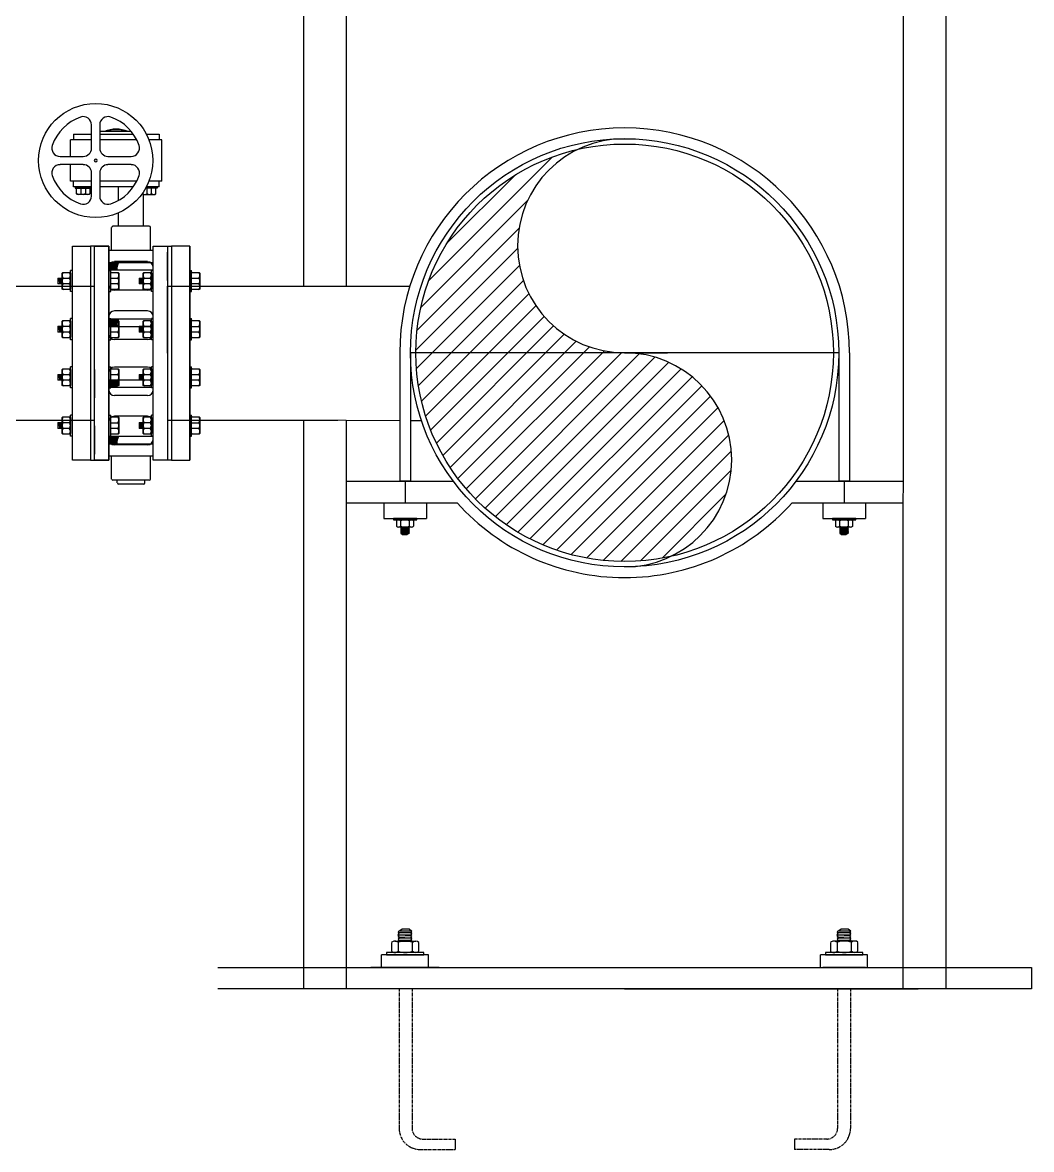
# Model space of a CAD drawing. Header units: inches. Extents: x 51172 to 63334, y -27893 to -10796.
# Drawn here: x 53220 to 54162, y -27828 to -26776 of the extents above; entities that cross this region are included whole.
import ezdxf

# ---------------------------------------------------------------- set-up
doc = ezdxf.new("R2010")
doc.units = ezdxf.units.IN
doc.header["$MEASUREMENT"] = 0
doc.linetypes.add('CENTERX2', pattern=[4, 2.5, -0.5, 0.5, -0.5])

msp = doc.modelspace()

# ---------------------------------------------------------------- hatches: boundary and pattern name
h = msp.add_hatch()
h.set_pattern_fill('ANSI31', color=256, scale=100)
h.set_pattern_definition([(45, (-45938.068, -32243.117), (-8.8388348, 8.8388348), [])])
h.paths.add_polyline_path([(53781.9, -27084, -0.797806), (53738.6, -26893.9, 0.350006), (53586.9, -27084, 0.481449), (53825.2, -27274.1, 0.797671)])
h.paths.add_polyline_path([(53781.9, -26456.1, -1.000026), (53781.9, -26331.1, 0.414214), (53656.9, -26456.1, 0.414229), (53781.9, -26581.1, 0.999922)])
h.paths.add_polyline_path([(53782, -25828.2, -1), (53782, -25703.2, 0.414214), (53657, -25828.2, 0.414238), (53782, -25953.2, 0.999917)])

# ---------------------------------------------------------------- linework, layer by layer
for p, q in [((53482, -25953.2), (53481.9, -27021.9)), ((54082, -25953.2), (54081.9, -27678.1)), ((53522, -25983.2), (53521.9, -27021.9)), ((54042, -25983.2), (54041.9, -27678.1)), ((53267.1, -26879.8), (53267.1, -26885.2)), ((53267.1, -26879.8), (53284, -26879.8)), ((53321.1, -26877.2), (53291.7, -26877.2)), ((53291.7, -26879.8), (53323.1, -26879.8)), ((53335.2, -26879.8), (53347.1, -26879.8)), ((53347.1, -26879.8), (53347.1, -26885.2)), ((53264.4, -26900.7), (53264.4, -26885.2)), ((53284, -26885.2), (53264.4, -26885.2)), ((53326.3, -26885.2), (53291.7, -26885.2)), ((53349.7, -26885.2), (53337.6, -26885.2)), ((53349.7, -26923.6), (53349.7, -26885.2)), ((53264.4, -26923.6), (53264.4, -26908)), ((53284, -26923.6), (53264.4, -26923.6)), ((53267.1, -26928.9), (53267.1, -26923.6)), ((53326.3, -26923.6), (53291.7, -26923.6)), ((53349.7, -26923.6), (53337.6, -26923.6)), ((53347.1, -26928.9), (53347.1, -26923.6)), ((53284, -26928.9), (53267.1, -26928.9)), ((53323.1, -26928.9), (53291.7, -26928.9)), ((53309.2, -26941.6), (53309.2, -26928.9)), ((53332.7, -26965.7), (53332.7, -26936.1)), ((53347.1, -26928.9), (53335.2, -26928.9)), ((53309.2, -26965.7), (53309.2, -26953.3)), ((53302.8, -26988.4), (53302.8, -26966.8)), ((53338, -26965.7), (53303.9, -26965.7)), ((53339.1, -26988.4), (53339.1, -26966.8)), ((53300.1, -26984.4), (53300.1, -27024.4)), ((53300.1, -26984.4), (53300.1, -26994.4)), ((53341.7, -26988.4), (53300.1, -26988.4)), ((53341.7, -27180.4), (53341.7, -26988.4)), ((53375.8, -26984.4), (53375.8, -27024.4)), ((53375.8, -26984.4), (53375.8, -26994.4)), ((53300.1, -26994.4), (53300.1, -27039.4)), ((53336.4, -26998.8), (53305.5, -26998.8)), ((53375.8, -26994.4), (53375.8, -27039.4)), ((53252.7, -27014.2), (53252.7, -27019.6)), ((53328.4, -27014.2), (53328.4, -27019.6)), ((53148.7, -27021.9), (53286.8, -27021.9)), ((53300.1, -27024.4), (53300.1, -27064.4)), ((53336.4, -27025.5), (53305.5, -27025.5)), ((53355.1, -27084.4), (53355.1, -27021.9)), ((53355.1, -27021.9), (53514, -27021.9)), ((53375.8, -27024.4), (53375.8, -27064.4)), ((53385.3, -27021.9), (53521.9, -27021.9)), ((53521.9, -27021.9), (53581.3, -27021.9)), ((53300.1, -27039.4), (53300.1, -27084.4)), ((53375.8, -27039.4), (53375.8, -27084.4)), ((53336.4, -27044.9), (53305.5, -27044.9)), ((53252.7, -27059.2), (53252.7, -27064.6)), ((53328.4, -27059.2), (53328.4, -27064.6)), ((53300.1, -27064.4), (53300.1, -27104.4)), ((53336.4, -27071.5), (53305.5, -27071.5)), ((53375.8, -27064.4), (53375.8, -27104.4)), ((53300.1, -27084.4), (53300.1, -27129.4)), ((53375.8, -27084.4), (53375.8, -27129.4)), ((53571.9, -27084), (53571.9, -27204)), ((53981.9, -27084), (53581.9, -27084)), ((53581.9, -27084), (53581.9, -27204)), ((53781.9, -27084), (53822.1, -27084)), ((53981.9, -27084), (53981.9, -27204)), ((53991.9, -27084), (53991.9, -27204)), ((53252.7, -27104.2), (53252.7, -27109.6)), ((53300.1, -27104.4), (53300.1, -27144.4)), ((53336.4, -27097.3), (53305.5, -27097.3)), ((53328.4, -27104.2), (53328.4, -27109.6)), ((53375.8, -27104.4), (53375.8, -27144.4)), ((53336.4, -27124), (53305.5, -27124)), ((53300.1, -27129.4), (53300.1, -27174.4)), ((53375.8, -27129.4), (53375.8, -27174.4)), ((53148.7, -27146.9), (53286.8, -27146.9)), ((53300.1, -27144.4), (53300.1, -27184.4)), ((53336.4, -27143.3), (53305.5, -27143.3)), ((53355.1, -27146.9), (53514.2, -27146.9)), ((53375.8, -27144.4), (53375.8, -27184.4)), ((53385.2, -27146.5), (53521.9, -27146.9)), ((53481.9, -27146.8), (53481.9, -27678.1)), ((53521.9, -27146.9), (53571.9, -27147.1)), ((53521.9, -27146.9), (53521.9, -27678.1)), ((53252.7, -27149.2), (53252.7, -27154.6)), ((53328.4, -27149.2), (53328.4, -27154.6)), ((53581.9, -27147.1), (53592.1, -27147.1)), ((53300.1, -27174.4), (53300.1, -27184.4)), ((53336.4, -27170), (53305.5, -27170)), ((53375.8, -27174.4), (53375.8, -27184.4)), ((53341.7, -27180.4), (53300.1, -27180.4)), ((53302.8, -27202), (53302.8, -27180.4)), ((53339.1, -27202), (53339.1, -27180.4)), ((53338, -27203.1), (53303.9, -27203.1)), ((53308.1, -27205.5), (53308.1, -27203.1)), ((53332.7, -27206.6), (53309.2, -27206.6)), ((53333.7, -27205.5), (53333.7, -27203.1)), ((53521.9, -27204), (53621.9, -27204)), ((53581.9, -27204), (53571.9, -27204)), ((53576.9, -27204), (53576.9, -27224)), ((53601.9, -27204), (53601.9, -27204)), ((53941.9, -27204), (54041.9, -27204)), ((53991.9, -27204), (53981.9, -27204)), ((53991.9, -27204), (53981.9, -27204)), ((53986.9, -27204), (53986.9, -27224)), ((53521.9, -27224), (53625.4, -27224)), ((53556.9, -27224), (53556.9, -27238.8)), ((53596.9, -27224), (53596.9, -27238.8)), ((53938.4, -27224), (54041.9, -27224)), ((53966.9, -27224), (53966.9, -27238.9)), ((54006.9, -27224), (54006.9, -27238.8)), ((53556.9, -27238.8), (53596.9, -27238.8)), ((53568.8, -27240.9), (53568.8, -27246)), ((53572.5, -27240.9), (53572.5, -27246)), ((53581, -27246), (53581, -27240.9)), ((53584.7, -27240.9), (53584.7, -27246)), ((53966.9, -27238.9), (54006.9, -27238.8)), ((53978.8, -27240.9), (53978.8, -27246.1)), ((53982.5, -27240.9), (53982.5, -27246.1)), ((53991, -27246.1), (53991, -27240.9)), ((53994.7, -27240.9), (53994.7, -27246.1)), ((53583, -27246.8), (53570.7, -27246.8)), ((53572.9, -27246.9), (53573.1, -27246.8)), ((53572.9, -27246.9), (53573.5, -27247.4)), ((53572.9, -27247.9), (53573.5, -27247.4)), ((53572.9, -27247.9), (53573.5, -27248.3)), ((53572.9, -27248.8), (53573.5, -27248.3)), ((53572.9, -27248.8), (53573.5, -27249.3)), ((53572.9, -27249.7), (53573.5, -27249.3)), ((53572.9, -27249.7), (53573.5, -27250.2)), ((53572.9, -27250.6), (53573.5, -27250.2)), ((53572.9, -27250.6), (53573.5, -27251.1)), ((53572.9, -27251.6), (53573.5, -27251.1)), ((53572.9, -27251.6), (53573.5, -27252)), ((53572.9, -27252.5), (53573.5, -27252)), ((53580.4, -27247.1), (53573.5, -27247.4)), ((53580.4, -27248.1), (53573.5, -27248.3)), ((53580.4, -27249), (53573.5, -27249.3)), ((53580.4, -27249.9), (53573.5, -27250.2)), ((53580.4, -27250.9), (53573.5, -27251.1)), ((53580.4, -27251.8), (53573.5, -27252)), ((53580.8, -27246.8), (53580.4, -27247.1)), ((53581, -27247.6), (53580.4, -27247.1)), ((53581, -27247.6), (53580.4, -27248.1)), ((53581, -27248.5), (53580.4, -27248.1)), ((53581, -27248.5), (53580.4, -27249)), ((53581, -27249.4), (53580.4, -27249)), ((53581, -27249.4), (53580.4, -27249.9)), ((53581, -27250.4), (53580.4, -27249.9)), ((53581, -27250.4), (53580.4, -27250.9)), ((53581, -27251.3), (53580.4, -27250.9)), ((53581, -27251.3), (53580.4, -27251.8)), ((53581, -27252.3), (53580.4, -27251.8)), ((53581, -27252.3), (53580.4, -27252.7)), ((53993, -27246.8), (53980.7, -27246.8)), ((53982.9, -27247), (53983.1, -27246.8)), ((53982.9, -27247), (53983.5, -27247.4)), ((53982.9, -27247.9), (53983.5, -27247.4)), ((53982.9, -27247.9), (53983.5, -27248.3)), ((53982.9, -27248.8), (53983.5, -27248.3)), ((53982.9, -27248.8), (53983.5, -27249.3)), ((53982.9, -27249.7), (53983.5, -27249.3)), ((53982.9, -27249.7), (53983.5, -27250.2)), ((53982.9, -27250.7), (53983.5, -27250.2)), ((53982.9, -27250.7), (53983.5, -27251.1)), ((53982.9, -27251.6), (53983.5, -27251.1)), ((53982.9, -27251.6), (53983.5, -27252)), ((53982.9, -27252.5), (53983.5, -27252)), ((53990.4, -27247.1), (53983.5, -27247.4)), ((53990.4, -27248.1), (53983.5, -27248.3)), ((53990.4, -27249), (53983.5, -27249.3)), ((53990.4, -27249.9), (53983.5, -27250.2)), ((53990.4, -27250.9), (53983.5, -27251.1)), ((53990.4, -27251.8), (53983.5, -27252)), ((53990.8, -27246.8), (53990.4, -27247.1)), ((53991, -27247.6), (53990.4, -27247.1)), ((53991, -27247.6), (53990.4, -27248.1)), ((53991, -27248.5), (53990.4, -27248.1)), ((53991, -27248.5), (53990.4, -27249)), ((53991, -27249.5), (53990.4, -27249)), ((53991, -27249.5), (53990.4, -27249.9)), ((53991, -27250.4), (53990.4, -27249.9)), ((53991, -27250.4), (53990.4, -27250.9)), ((53991, -27251.4), (53990.4, -27250.9)), ((53991, -27251.4), (53990.4, -27251.8)), ((53991, -27252.3), (53990.4, -27251.8)), ((53991, -27252.3), (53990.4, -27252.7)), ((53572.9, -27252.5), (53574.5, -27253.7)), ((53580.4, -27252.7), (53573.2, -27252.7)), ((53574.5, -27253.7), (53578.8, -27253.7)), ((53580.4, -27252.7), (53578.8, -27253.7)), ((53982.9, -27252.5), (53984.5, -27253.7)), ((53990.4, -27252.7), (53983.2, -27252.7)), ((53984.5, -27253.7), (53988.8, -27253.7)), ((53990.4, -27252.7), (53988.8, -27253.7)), ((53570.2, -27627.7), (53571.3, -27627)), ((53570.2, -27627.7), (53571.3, -27628.5)), ((53570.3, -27624.7), (53571.3, -27624)), ((53570.3, -27624.7), (53571.3, -27625.5)), ((53570.3, -27626.2), (53571.3, -27625.5)), ((53570.3, -27626.2), (53571.3, -27627)), ((53570.3, -27629.3), (53571.3, -27628.5)), ((53570.3, -27629.3), (53571.3, -27630)), ((53570.3, -27630.7), (53571.3, -27630)), ((53570.3, -27630.7), (53571.3, -27631.5)), ((53571.3, -27624), (53573.9, -27622.5)), ((53571.3, -27624), (53582.8, -27624)), ((53571.3, -27625.5), (53582.3, -27625.1)), ((53571.3, -27627), (53582.3, -27626.6)), ((53571.3, -27628.5), (53582.3, -27628.1)), ((53571.3, -27630), (53582.3, -27629.6)), ((53571.3, -27631.5), (53582.3, -27631)), ((53580.8, -27622.5), (53573.9, -27622.5)), ((53583.3, -27624.4), (53580.8, -27622.5)), ((53583.3, -27624.4), (53582.3, -27625.1)), ((53583.3, -27625.9), (53582.3, -27625.1)), ((53583.3, -27625.9), (53582.3, -27626.6)), ((53583.3, -27627.3), (53582.3, -27626.6)), ((53583.3, -27627.3), (53582.3, -27628.1)), ((53583.3, -27628.8), (53582.3, -27628.1)), ((53583.3, -27628.8), (53582.3, -27629.6)), ((53583.3, -27630.3), (53582.3, -27629.6)), ((53583.3, -27630.3), (53582.3, -27631)), ((53583.3, -27631.8), (53582.3, -27631)), ((53980.2, -27627.7), (53981.2, -27626.9)), ((53980.2, -27627.7), (53981.3, -27628.5)), ((53980.3, -27624.7), (53981.3, -27624)), ((53980.3, -27624.7), (53981.3, -27625.5)), ((53980.3, -27626.2), (53981.3, -27625.5)), ((53980.3, -27626.2), (53981.2, -27626.9)), ((53980.3, -27629.2), (53981.3, -27628.5)), ((53980.3, -27629.2), (53981.3, -27630)), ((53980.3, -27630.7), (53981.3, -27630)), ((53980.3, -27630.7), (53981.3, -27631.5)), ((53981.3, -27624), (53983.9, -27622.4)), ((53981.3, -27624), (53992.8, -27624)), ((53981.3, -27625.5), (53992.3, -27625.1)), ((53981.3, -27626.9), (53992.3, -27626.6)), ((53981.3, -27628.5), (53992.3, -27628.1)), ((53981.3, -27630), (53992.3, -27629.5)), ((53981.3, -27631.5), (53992.3, -27631)), ((53990.8, -27622.4), (53983.9, -27622.4)), ((53993.3, -27624.3), (53990.8, -27622.4)), ((53993.3, -27624.3), (53992.3, -27625.1)), ((53993.3, -27625.8), (53992.3, -27625.1)), ((53993.3, -27625.8), (53992.3, -27626.6)), ((53993.3, -27627.3), (53992.3, -27626.6)), ((53993.3, -27627.3), (53992.3, -27628.1)), ((53993.3, -27628.8), (53992.3, -27628.1)), ((53993.3, -27628.8), (53992.3, -27629.5)), ((53993.3, -27630.3), (53992.3, -27629.5)), ((53993.3, -27630.3), (53992.3, -27631)), ((53993.3, -27631.8), (53992.3, -27631)), ((53564.4, -27643), (53564.4, -27634.7)), ((53567.2, -27633.5), (53586.8, -27633.5)), ((53570.3, -27632.2), (53571.3, -27631.5)), ((53570.3, -27632.2), (53571.3, -27633)), ((53570.3, -27634.7), (53570.3, -27643)), ((53570.6, -27633.5), (53571.3, -27633)), ((53571.3, -27633), (53582.3, -27632.5)), ((53583.3, -27631.8), (53582.3, -27632.5)), ((53583.3, -27633.3), (53582.3, -27632.5)), ((53583.3, -27633.3), (53583, -27633.5)), ((53583.9, -27643), (53583.9, -27634.7)), ((53589.8, -27643), (53589.8, -27634.7)), ((53974.4, -27643), (53974.4, -27634.7)), ((53977.2, -27633.4), (53996.8, -27633.4)), ((53980.3, -27632.2), (53981.3, -27631.5)), ((53980.3, -27632.2), (53981.3, -27632.9)), ((53980.3, -27634.7), (53980.3, -27643)), ((53980.6, -27633.4), (53981.3, -27632.9)), ((53981.3, -27632.9), (53992.3, -27632.5)), ((53993.3, -27631.8), (53992.3, -27632.5)), ((53993.3, -27633.2), (53992.3, -27632.5)), ((53993.3, -27633.2), (53993, -27633.4)), ((53993.9, -27643), (53993.9, -27634.7)), ((53999.8, -27643), (53999.8, -27634.7)), ((53598.8, -27646.2), (53554.9, -27646.3)), ((53554.9, -27658.2), (53554.9, -27646.3)), ((53598.8, -27658.1), (53598.8, -27646.2)), ((54008.8, -27646.2), (53964.9, -27646.2)), ((53964.9, -27658.1), (53964.9, -27646.3)), ((54008.8, -27658.1), (54008.8, -27646.2)), ((53401.9, -27658.1), (54161.9, -27658.1)), ((53608.8, -27658.1), (53544.9, -27658.1)), ((53596.9, -27658.1), (53556.9, -27658.1)), ((54006.9, -27658.1), (53966.9, -27658.1)), ((54161.9, -27658.1), (54161.9, -27678.1)), ((54161.9, -27678.1), (53401.9, -27678.1)), ((53781.9, -27678.1), (54056, -27678.1))]:
    msp.add_line(p, q)
at = {"linetype": 'Continuous'}
for p, q in [((53284, -26892.8), (53284, -26871.1)), ((53291.7, -26871.1), (53291.7, -26892.8)), ((53254.6, -26900.5), (53276.3, -26900.5)), ((53299.4, -26900.5), (53321.1, -26900.5)), ((53276.3, -26908.2), (53254.6, -26908.2)), ((53321.1, -26908.2), (53299.4, -26908.2)), ((53284, -26937.6), (53284, -26916)), ((53291.7, -26916), (53291.7, -26937.6)), ((53268.8, -26928.9), (53268.8, -26930.3)), ((53268.8, -26928.9), (53283.7, -26928.9)), ((53268.8, -26930.3), (53283.7, -26930.3)), ((53270.1, -26930.7), (53270.6, -26930.3)), ((53270.1, -26935.6), (53270.1, -26930.7)), ((53270.6, -26936.1), (53270.1, -26935.6)), ((53281.9, -26936.1), (53270.6, -26936.1)), ((53274.2, -26935.1), (53274.2, -26930.3)), ((53278.3, -26930.3), (53278.3, -26935.1)), ((53282.3, -26930.7), (53281.9, -26930.3)), ((53282.3, -26935.6), (53281.9, -26936.1)), ((53282.3, -26930.7), (53282.3, -26935.6)), ((53283.7, -26928.9), (53283.7, -26930.3)), ((53331.8, -26934.6), (53331.8, -26935.6)), ((53331.8, -26935.6), (53332.3, -26936.1)), ((53332.3, -26936.1), (53343.5, -26936.1)), ((53345.3, -26930.3), (53334.5, -26930.3)), ((53345.3, -26928.9), (53335.2, -26928.9)), ((53335.8, -26930.3), (53335.8, -26935.1)), ((53339.9, -26935.1), (53339.9, -26930.3)), ((53344, -26930.7), (53343.5, -26930.3)), ((53343.5, -26936.1), (53344, -26935.6)), ((53344, -26935.6), (53344, -26930.7)), ((53345.3, -26928.9), (53345.3, -26930.3)), ((53286.8, -27184.4), (53286.8, -26984.4)), ((53286.8, -26984.4), (53300.1, -26984.4)), ((53300.1, -26984.4), (53300.1, -27184.4)), ((53300.1, -27180.4), (53300.1, -26988.4)), ((53341.7, -26984.4), (53355.1, -26984.4)), ((53341.7, -27184.4), (53341.7, -26984.4)), ((53355.1, -26984.4), (53355.1, -27184.4)), ((53286.8, -27016.6), (53286.8, -26990)), ((53300.1, -26999.6), (53341.7, -26999.6)), ((53355.1, -27016.6), (53355.1, -26990)), ((53257.2, -27008.9), (53256.6, -27009.5)), ((53256.6, -27024.4), (53256.6, -27009.5)), ((53257.2, -27008.9), (53263.7, -27008.9)), ((53263.7, -27008.9), (53264.3, -27009.5)), ((53264.3, -27026.8), (53264.3, -27007.1)), ((53266.1, -27007.1), (53264.3, -27007.1)), ((53264.3, -27009.5), (53264.3, -27024.4)), ((53341.7, -27006.9), (53300.1, -27006.9)), ((53300.1, -27007.1), (53301.9, -27007.1)), ((53301.9, -27026.8), (53301.9, -27007.1)), ((53302.5, -27008.9), (53301.9, -27009.5)), ((53302.5, -27008.9), (53309, -27008.9)), ((53309, -27008.9), (53309.6, -27009.5)), ((53309.6, -27009.5), (53309.6, -27024.4)), ((53332.9, -27008.9), (53332.2, -27009.5)), ((53332.2, -27024.4), (53332.2, -27009.5)), ((53332.9, -27008.9), (53339.3, -27008.9)), ((53339.3, -27008.9), (53340, -27009.5)), ((53340, -27026.8), (53340, -27007.1)), ((53341.7, -27007.1), (53340, -27007.1)), ((53340, -27009.5), (53340, -27024.4)), ((53375.8, -27007.1), (53377.5, -27007.1)), ((53377.5, -27026.8), (53377.5, -27007.1)), ((53378.2, -27008.9), (53377.5, -27009.5)), ((53378.2, -27008.9), (53384.6, -27008.9)), ((53384.6, -27008.9), (53385.3, -27009.5)), ((53385.3, -27009.5), (53385.3, -27024.4)), ((53252.7, -27014.2), (53256.6, -27014.2)), ((53256.6, -27019.6), (53252.7, -27019.6)), ((53257.9, -27014.2), (53263, -27014.2)), ((53263, -27019.6), (53257.9, -27019.6)), ((53301.9, -27014.3), (53308.3, -27014.3)), ((53308.3, -27019.6), (53301.9, -27019.6)), ((53328.4, -27014.2), (53332.2, -27014.2)), ((53332.2, -27019.6), (53328.4, -27019.6)), ((53333.5, -27014.2), (53338.6, -27014.2)), ((53338.6, -27019.6), (53333.5, -27019.6)), ((53377.5, -27014.3), (53384, -27014.3)), ((53384, -27019.6), (53377.5, -27019.6)), ((53257.2, -27025), (53256.6, -27024.4)), ((53263.7, -27025), (53257.2, -27025)), ((53264.3, -27024.4), (53263.7, -27025)), ((53266.1, -27026.8), (53264.3, -27026.8)), ((53300.1, -27026.8), (53301.9, -27026.8)), ((53302.5, -27025), (53301.9, -27024.4)), ((53309, -27025), (53302.5, -27025)), ((53309.6, -27024.4), (53309, -27025)), ((53332.9, -27025), (53332.2, -27024.4)), ((53339.3, -27025), (53332.9, -27025)), ((53340, -27024.4), (53339.3, -27025)), ((53341.7, -27026.8), (53340, -27026.8)), ((53375.8, -27026.8), (53377.5, -27026.8)), ((53378.2, -27025), (53377.5, -27024.4)), ((53384.6, -27025), (53378.2, -27025)), ((53385.3, -27024.4), (53384.6, -27025)), ((53264.3, -27071.8), (53264.3, -27052.1)), ((53266.1, -27052.1), (53264.3, -27052.1)), ((53286.8, -27069.2), (53286.8, -27042.6)), ((53300.1, -27052.1), (53301.9, -27052.1)), ((53300.1, -27052.3), (53341.7, -27052.3)), ((53301.9, -27071.8), (53301.9, -27052.1)), ((53340, -27071.8), (53340, -27052.1)), ((53341.7, -27052.1), (53340, -27052.1)), ((53355.1, -27069.2), (53355.1, -27042.6)), ((53375.8, -27052.1), (53377.5, -27052.1)), ((53377.5, -27071.8), (53377.5, -27052.1)), ((53252.7, -27059.2), (53256.6, -27059.2)), ((53257.2, -27053.9), (53256.6, -27054.5)), ((53256.6, -27069.4), (53256.6, -27054.5)), ((53257.2, -27053.9), (53263.7, -27053.9)), ((53257.9, -27059.2), (53263, -27059.2)), ((53263.7, -27053.9), (53264.3, -27054.5)), ((53264.3, -27054.5), (53264.3, -27069.4)), ((53341.7, -27059.6), (53300.1, -27059.6)), ((53302.5, -27053.9), (53301.9, -27054.5)), ((53301.9, -27059.3), (53308.3, -27059.3)), ((53302.5, -27053.9), (53309, -27053.9)), ((53309, -27053.9), (53309.6, -27054.5)), ((53309.6, -27054.5), (53309.6, -27069.4)), ((53328.4, -27059.2), (53332.2, -27059.2)), ((53332.9, -27053.9), (53332.2, -27054.5)), ((53332.2, -27069.4), (53332.2, -27054.5)), ((53332.9, -27053.9), (53339.3, -27053.9)), ((53333.5, -27059.2), (53338.6, -27059.2)), ((53339.3, -27053.9), (53340, -27054.5)), ((53340, -27054.5), (53340, -27069.4)), ((53378.2, -27053.9), (53377.5, -27054.5)), ((53377.5, -27059.3), (53384, -27059.3)), ((53378.2, -27053.9), (53384.6, -27053.9)), ((53384.6, -27053.9), (53385.3, -27054.5)), ((53385.3, -27054.5), (53385.3, -27069.4)), ((53256.6, -27064.6), (53252.7, -27064.6)), ((53257.2, -27070), (53256.6, -27069.4)), ((53263.7, -27070), (53257.2, -27070)), ((53263, -27064.6), (53257.9, -27064.6)), ((53264.3, -27069.4), (53263.7, -27070)), ((53266.1, -27071.8), (53264.3, -27071.8)), ((53300.1, -27071.8), (53301.9, -27071.8)), ((53308.3, -27064.6), (53301.9, -27064.6)), ((53302.5, -27070), (53301.9, -27069.4)), ((53309, -27070), (53302.5, -27070)), ((53309.6, -27069.4), (53309, -27070)), ((53332.2, -27064.6), (53328.4, -27064.6)), ((53332.9, -27070), (53332.2, -27069.4)), ((53339.3, -27070), (53332.9, -27070)), ((53338.6, -27064.6), (53333.5, -27064.6)), ((53340, -27069.4), (53339.3, -27070)), ((53341.7, -27071.8), (53340, -27071.8)), ((53375.8, -27071.8), (53377.5, -27071.8)), ((53384, -27064.6), (53377.5, -27064.6)), ((53378.2, -27070), (53377.5, -27069.4)), ((53384.6, -27070), (53378.2, -27070)), ((53385.3, -27069.4), (53384.6, -27070)), ((53252.7, -27104.2), (53256.6, -27104.2)), ((53257.2, -27098.9), (53256.6, -27099.5)), ((53256.6, -27114.4), (53256.6, -27099.5)), ((53257.2, -27098.9), (53263.7, -27098.9)), ((53257.9, -27104.2), (53263, -27104.2)), ((53263.7, -27098.9), (53264.3, -27099.5)), ((53264.3, -27116.8), (53264.3, -27097.1)), ((53266.1, -27097.1), (53264.3, -27097.1)), ((53264.3, -27099.5), (53264.3, -27114.4)), ((53286.8, -27099.6), (53286.8, -27126.2)), ((53300.1, -27097.1), (53301.9, -27097.1)), ((53301.9, -27116.8), (53301.9, -27097.1)), ((53302.5, -27098.9), (53301.9, -27099.5)), ((53301.9, -27104.3), (53308.3, -27104.3)), ((53302.5, -27098.9), (53309, -27098.9)), ((53309, -27098.9), (53309.6, -27099.5)), ((53309.6, -27099.5), (53309.6, -27114.4)), ((53328.4, -27104.2), (53332.2, -27104.2)), ((53332.9, -27098.9), (53332.2, -27099.5)), ((53332.2, -27114.4), (53332.2, -27099.5)), ((53332.9, -27098.9), (53339.3, -27098.9)), ((53333.5, -27104.2), (53338.6, -27104.2)), ((53339.3, -27098.9), (53340, -27099.5)), ((53340, -27116.8), (53340, -27097.1)), ((53341.7, -27097.1), (53340, -27097.1)), ((53340, -27099.5), (53340, -27114.4)), ((53355.1, -27099.6), (53355.1, -27126.2)), ((53375.8, -27097.1), (53377.5, -27097.1)), ((53377.5, -27116.8), (53377.5, -27097.1)), ((53378.2, -27098.9), (53377.5, -27099.5)), ((53377.5, -27104.3), (53384, -27104.3)), ((53378.2, -27098.9), (53384.6, -27098.9)), ((53384.6, -27098.9), (53385.3, -27099.5)), ((53385.3, -27099.5), (53385.3, -27114.4)), ((53256.6, -27109.6), (53252.7, -27109.6)), ((53257.2, -27115), (53256.6, -27114.4)), ((53263.7, -27115), (53257.2, -27115)), ((53263, -27109.6), (53257.9, -27109.6)), ((53264.3, -27114.4), (53263.7, -27115)), ((53300.1, -27109.2), (53341.7, -27109.2)), ((53308.3, -27109.6), (53301.9, -27109.6)), ((53302.5, -27115), (53301.9, -27114.4)), ((53309, -27115), (53302.5, -27115)), ((53309.6, -27114.4), (53309, -27115)), ((53332.2, -27109.6), (53328.4, -27109.6)), ((53332.9, -27115), (53332.2, -27114.4)), ((53339.3, -27115), (53332.9, -27115)), ((53338.6, -27109.6), (53333.5, -27109.6)), ((53340, -27114.4), (53339.3, -27115)), ((53384, -27109.6), (53377.5, -27109.6)), ((53378.2, -27115), (53377.5, -27114.4)), ((53384.6, -27115), (53378.2, -27115)), ((53385.3, -27114.4), (53384.6, -27115)), ((53266.1, -27116.8), (53264.3, -27116.8)), ((53341.7, -27116.5), (53300.1, -27116.5)), ((53300.1, -27116.8), (53301.9, -27116.8)), ((53341.7, -27116.8), (53340, -27116.8)), ((53375.8, -27116.8), (53377.5, -27116.8)), ((53257.2, -27143.9), (53256.6, -27144.5)), ((53256.6, -27159.4), (53256.6, -27144.5)), ((53257.2, -27143.9), (53263.7, -27143.9)), ((53263.7, -27143.9), (53264.3, -27144.5)), ((53264.3, -27161.8), (53264.3, -27142.1)), ((53266.1, -27142.1), (53264.3, -27142.1)), ((53264.3, -27144.5), (53264.3, -27159.4)), ((53300.1, -27142.1), (53301.9, -27142.1)), ((53301.9, -27161.8), (53301.9, -27142.1)), ((53302.5, -27143.9), (53301.9, -27144.5)), ((53302.5, -27143.9), (53309, -27143.9)), ((53309, -27143.9), (53309.6, -27144.5)), ((53309.6, -27144.5), (53309.6, -27159.4)), ((53332.9, -27143.9), (53332.2, -27144.5)), ((53332.2, -27159.4), (53332.2, -27144.5)), ((53332.9, -27143.9), (53339.3, -27143.9)), ((53339.3, -27143.9), (53340, -27144.5)), ((53340, -27161.8), (53340, -27142.1)), ((53341.7, -27142.1), (53340, -27142.1)), ((53340, -27144.5), (53340, -27159.4)), ((53375.8, -27142.1), (53377.5, -27142.1)), ((53377.5, -27161.8), (53377.5, -27142.1)), ((53378.2, -27143.9), (53377.5, -27144.5)), ((53378.2, -27143.9), (53384.6, -27143.9)), ((53384.6, -27143.9), (53385.3, -27144.5)), ((53385.3, -27144.5), (53385.3, -27159.4)), ((53252.7, -27149.2), (53256.6, -27149.2)), ((53256.6, -27154.6), (53252.7, -27154.6)), ((53257.9, -27149.2), (53263, -27149.2)), ((53263, -27154.6), (53257.9, -27154.6)), ((53286.8, -27152.2), (53286.8, -27178.8)), ((53301.9, -27149.3), (53308.3, -27149.3)), ((53308.3, -27154.6), (53301.9, -27154.6)), ((53328.4, -27149.2), (53332.2, -27149.2)), ((53332.2, -27154.6), (53328.4, -27154.6)), ((53333.5, -27149.2), (53338.6, -27149.2)), ((53338.6, -27154.6), (53333.5, -27154.6)), ((53355.1, -27152.2), (53355.1, -27178.8)), ((53377.5, -27149.3), (53384, -27149.3)), ((53384, -27154.6), (53377.5, -27154.6)), ((53257.2, -27160), (53256.6, -27159.4)), ((53263.7, -27160), (53257.2, -27160)), ((53264.3, -27159.4), (53263.7, -27160)), ((53266.1, -27161.8), (53264.3, -27161.8)), ((53300.1, -27161.8), (53301.9, -27161.8)), ((53300.1, -27161.9), (53341.7, -27161.9)), ((53302.5, -27160), (53301.9, -27159.4)), ((53309, -27160), (53302.5, -27160)), ((53309.6, -27159.4), (53309, -27160)), ((53332.9, -27160), (53332.2, -27159.4)), ((53339.3, -27160), (53332.9, -27160)), ((53340, -27159.4), (53339.3, -27160)), ((53341.7, -27161.8), (53340, -27161.8)), ((53375.8, -27161.8), (53377.5, -27161.8)), ((53378.2, -27160), (53377.5, -27159.4)), ((53384.6, -27160), (53378.2, -27160)), ((53385.3, -27159.4), (53384.6, -27160)), ((53341.7, -27169.2), (53300.1, -27169.2)), ((53300.1, -27184.4), (53286.8, -27184.4)), ((53355.1, -27184.4), (53341.7, -27184.4))]:
    msp.add_line(p, q, dxfattribs=at)
at = {"linetype": 'CENTERX2'}
for p, q in [((53571.4, -27678.1), (53571.4, -27808.4)), ((53583.4, -27678.1), (53583.4, -27808.4)), ((53980.8, -27678.1), (53980.8, -27808.4)), ((53992.8, -27678.1), (53992.8, -27808.4)), ((53593.4, -27818.4), (53623.6, -27818.4)), ((53623.6, -27818.4), (53623.6, -27828.1)), ((53970.8, -27818.4), (53940.6, -27818.4)), ((53940.6, -27818.4), (53940.6, -27828.1)), ((53591.1, -27828.1), (53623.6, -27828.1)), ((53973.1, -27828.1), (53940.6, -27828.1))]:
    msp.add_line(p, q, dxfattribs=at)
for points in [[(53266.1, -26984.4), (53283.1, -26984.4), (53283.1, -27184.4), (53266.1, -27184.4)], [(53300.1, -26984.4), (53283.1, -26984.4), (53283.1, -27184.4), (53300.1, -27184.4)], [(53341.7, -26984.4), (53358.7, -26984.4), (53358.7, -27184.4), (53341.7, -27184.4)], [(53375.8, -26984.4), (53358.7, -26984.4), (53358.7, -27184.4), (53375.8, -27184.4)], [(53587.8, -27240.1), (53587.8, -27238.8), (53566, -27238.8), (53566, -27240.1)], [(53997.8, -27240.1), (53997.8, -27238.8), (53976, -27238.8), (53976, -27240.1)], [(53559.4, -27644.2), (53559.4, -27646.3), (53594.3, -27646.3), (53594.3, -27644.2)], [(53969.4, -27644.2), (53969.4, -27646.2), (54004.3, -27646.2), (54004.3, -27644.2)]]:
    msp.add_lwpolyline(points, close=True)
at = {"linetype": 'Continuous'}
msp.add_circle((53287.9, -26904.4), 53.3, dxfattribs=at)
for radius in [200, 195]:
    msp.add_circle((53781.9, -27084), radius)
for centre, radius, start, end in [((53287.9, -26904.4), 42.9, 109.2185, 160.7815), ((53276.3, -26871.1), 7.73, 0, 109.2185), ((53299.4, -26871.1), 7.73, 70.7815, 180), ((53287.9, -26904.4), 42.9, 19.2185, 70.7815), ((53254.6, -26892.8), 7.73, 160.7815, 270), ((53276.3, -26892.8), 7.73, 270, 360), ((53299.4, -26892.8), 7.73, 180, 270), ((53321.1, -26892.8), 7.73, 270, 19.2185), ((53254.6, -26916), 7.73, 90, 199.2185), ((53276.3, -26916), 7.73, 0, 90), ((53299.4, -26916), 7.73, 90, 180), ((53321.1, -26916), 7.73, 340.7815, 90), ((53287.9, -26904.4), 42.9, 199.2185, 250.7815), ((53287.9, -26904.4), 42.9, 289.2185, 340.7815), ((53272.2, -26933.5), 2.63, 219.3849, 320.6151), ((53276.2, -26933.5), 2.63, 219.3849, 320.6151), ((53280.3, -26933.5), 2.63, 219.3849, 320.6151), ((53333.8, -26933.5), 2.63, 219.3849, 320.6151), ((53337.9, -26933.5), 2.63, 219.3849, 320.6151), ((53342, -26933.5), 2.63, 219.3849, 320.6151), ((53276.3, -26937.6), 7.73, 250.7815, 0), ((53299.4, -26937.6), 7.73, 180, 289.2185), ((53317.7, -27006.3), 18.2, 158.4824, 164.3117), ((53318.6, -27006.3), 18.2, 158.4824, 181.8593), ((53318.6, -27006.3), 17.3, 157.3413, 181.9529), ((53318.6, -27006.3), 16.5, 156.0681, 182.0564), ((53318.6, -27006.3), 15.6, 154.6374, 182.1715), ((53318.6, -27006.3), 14.7, 153.0169, 182.3003), ((53318.6, -27006.3), 13.9, 151.1637, 182.4453), ((53321.5, -27006.3), 15.6, 154.6374, 182.1715), ((53321.5, -27006.3), 14.7, 153.0169, 182.3003), ((53321.5, -27006.3), 13.9, 151.1637, 182.4453), ((53260.1, -27011.6), 3.48, 129.3849, 230.6151), ((53260.8, -27011.6), 3.48, 309.3849, 50.6151), ((53306.1, -27011.6), 3.48, 309.3849, 50.6151), ((53335.7, -27011.6), 3.48, 129.3849, 230.6151), ((53336.4, -27011.6), 3.48, 309.3849, 50.6151), ((53381.8, -27011.6), 3.48, 309.3849, 50.6151), ((53266.4, -27014.7), 12.8, 178.1407, 202.6587), ((53266.4, -27014.7), 12.2, 178.1407, 203.9319), ((53266.4, -27014.7), 11.5, 178.1407, 205.3626), ((53266.4, -27014.7), 10.9, 178.1407, 205.6381), ((53266.4, -27014.7), 10.2, 178.1407, 196.5975), ((53260.1, -27016.9), 3.48, 129.3849, 230.6151), ((53260.1, -27022.3), 3.48, 129.3849, 230.6151), ((53260.8, -27016.9), 3.48, 309.3849, 50.6151), ((53260.8, -27022.3), 3.48, 309.3849, 50.6151), ((53306.1, -27016.9), 3.48, 309.3849, 50.6151), ((53306.1, -27022.3), 3.48, 309.3849, 50.6151), ((53342, -27014.7), 12.8, 178.1407, 202.6587), ((53342, -27014.7), 12.2, 178.1407, 203.9319), ((53342, -27014.7), 11.5, 178.1407, 205.3626), ((53342, -27014.7), 10.9, 178.1407, 205.6381), ((53342, -27014.7), 10.2, 178.1407, 196.5975), ((53335.7, -27016.9), 3.48, 129.3849, 230.6151), ((53335.7, -27022.3), 3.48, 129.3849, 230.6151), ((53336.4, -27016.9), 3.48, 309.3849, 50.6151), ((53336.4, -27022.3), 3.48, 309.3849, 50.6151), ((53381.8, -27016.9), 3.48, 309.3849, 50.6151), ((53381.8, -27022.3), 3.48, 309.3849, 50.6151), ((53317.7, -27059), 18.2, 158.4824, 164.3117), ((53318.6, -27059), 18.2, 158.4824, 181.8593), ((53318.6, -27059), 17.3, 157.3413, 181.9529), ((53318.6, -27059), 16.5, 156.0681, 182.0564), ((53318.6, -27059), 15.6, 154.6374, 182.1715), ((53318.6, -27059), 14.7, 153.0169, 182.3003), ((53318.6, -27059), 13.9, 151.1637, 182.4453), ((53321.5, -27059), 15.6, 154.6374, 182.1715), ((53321.5, -27059), 14.7, 153.0169, 182.3003), ((53321.5, -27059), 13.9, 151.1637, 182.4453), ((53266.4, -27059.7), 12.8, 178.1407, 202.6587), ((53266.4, -27059.7), 12.2, 178.1407, 203.9319), ((53266.4, -27059.7), 11.5, 178.1407, 205.3626), ((53266.4, -27059.7), 10.9, 178.1407, 205.6381), ((53266.4, -27059.7), 10.2, 178.1407, 196.5975), ((53260.1, -27056.6), 3.48, 129.3849, 230.6151), ((53260.1, -27061.9), 3.48, 129.3849, 230.6151), ((53260.8, -27056.6), 3.48, 309.3849, 50.6151), ((53260.8, -27061.9), 3.48, 309.3849, 50.6151), ((53306.1, -27056.6), 3.48, 309.3849, 50.6151), ((53306.1, -27061.9), 3.48, 309.3849, 50.6151), ((53342, -27059.7), 12.8, 178.1407, 202.6587), ((53342, -27059.7), 12.2, 178.1407, 203.9319), ((53342, -27059.7), 11.5, 178.1407, 205.3626), ((53342, -27059.7), 10.9, 178.1407, 205.6381), ((53342, -27059.7), 10.2, 178.1407, 196.5975), ((53335.7, -27056.6), 3.48, 129.3849, 230.6151), ((53335.7, -27061.9), 3.48, 129.3849, 230.6151), ((53336.4, -27056.6), 3.48, 309.3849, 50.6151), ((53336.4, -27061.9), 3.48, 309.3849, 50.6151), ((53381.8, -27056.6), 3.48, 309.3849, 50.6151), ((53381.8, -27061.9), 3.48, 309.3849, 50.6151), ((53260.1, -27067.3), 3.48, 129.3849, 230.6151), ((53260.8, -27067.3), 3.48, 309.3849, 50.6151), ((53306.1, -27067.3), 3.48, 309.3849, 50.6151), ((53335.7, -27067.3), 3.48, 129.3849, 230.6151), ((53336.4, -27067.3), 3.48, 309.3849, 50.6151), ((53381.8, -27067.3), 3.48, 309.3849, 50.6151), ((53266.4, -27104.7), 12.8, 178.1407, 202.6587), ((53266.4, -27104.7), 12.2, 178.1407, 203.9319), ((53266.4, -27104.7), 11.5, 178.1407, 205.3626), ((53266.4, -27104.7), 10.9, 178.1407, 205.6381), ((53266.4, -27104.7), 10.2, 178.1407, 196.5975), ((53260.1, -27101.6), 3.48, 129.3849, 230.6151), ((53260.1, -27106.9), 3.48, 129.3849, 230.6151), ((53260.8, -27101.6), 3.48, 309.3849, 50.6151), ((53260.8, -27106.9), 3.48, 309.3849, 50.6151), ((53306.1, -27101.6), 3.48, 309.3849, 50.6151), ((53306.1, -27106.9), 3.48, 309.3849, 50.6151), ((53342, -27104.7), 12.8, 178.1407, 202.6587), ((53342, -27104.7), 12.2, 178.1407, 203.9319), ((53342, -27104.7), 11.5, 178.1407, 205.3626), ((53342, -27104.7), 10.9, 178.1407, 205.6381), ((53342, -27104.7), 10.2, 178.1407, 196.5975), ((53335.7, -27101.6), 3.48, 129.3849, 230.6151), ((53335.7, -27106.9), 3.48, 129.3849, 230.6151), ((53336.4, -27101.6), 3.48, 309.3849, 50.6151), ((53336.4, -27106.9), 3.48, 309.3849, 50.6151), ((53381.8, -27101.6), 3.48, 309.3849, 50.6151), ((53381.8, -27106.9), 3.48, 309.3849, 50.6151), ((53260.1, -27112.3), 3.48, 129.3849, 230.6151), ((53260.8, -27112.3), 3.48, 309.3849, 50.6151), ((53317.7, -27115.9), 18.2, 158.4824, 164.3117), ((53318.6, -27115.9), 18.2, 158.4824, 181.8593), ((53318.6, -27115.9), 17.3, 157.3413, 181.9529), ((53318.6, -27115.9), 16.5, 156.0681, 182.0564), ((53318.6, -27115.9), 15.6, 154.6374, 182.1715), ((53318.6, -27115.9), 14.7, 153.0169, 182.3003), ((53318.6, -27115.9), 13.9, 151.1637, 182.4453), ((53321.5, -27115.9), 15.6, 154.6374, 182.1715), ((53321.5, -27115.9), 14.7, 153.0169, 182.3003), ((53321.5, -27115.9), 13.9, 151.1637, 182.4453), ((53306.1, -27112.3), 3.48, 309.3849, 50.6151), ((53335.7, -27112.3), 3.48, 129.3849, 230.6151), ((53336.4, -27112.3), 3.48, 309.3849, 50.6151), ((53381.8, -27112.3), 3.48, 309.3849, 50.6151), ((53260.1, -27146.6), 3.48, 129.3849, 230.6151), ((53260.8, -27146.6), 3.48, 309.3849, 50.6151), ((53306.1, -27146.6), 3.48, 309.3849, 50.6151), ((53335.7, -27146.6), 3.48, 129.3849, 230.6151), ((53336.4, -27146.6), 3.48, 309.3849, 50.6151), ((53381.8, -27146.6), 3.48, 309.3849, 50.6151), ((53266.4, -27149.7), 12.8, 178.1407, 202.6587), ((53266.4, -27149.7), 12.2, 178.1407, 203.9319), ((53266.4, -27149.7), 11.5, 178.1407, 205.3626), ((53266.4, -27149.7), 10.9, 178.1407, 205.6381), ((53266.4, -27149.7), 10.2, 178.1407, 196.5975), ((53260.1, -27151.9), 3.48, 129.3849, 230.6151), ((53260.1, -27157.3), 3.48, 129.3849, 230.6151), ((53260.8, -27151.9), 3.48, 309.3849, 50.6151), ((53260.8, -27157.3), 3.48, 309.3849, 50.6151), ((53306.1, -27151.9), 3.48, 309.3849, 50.6151), ((53306.1, -27157.3), 3.48, 309.3849, 50.6151), ((53342, -27149.7), 12.8, 178.1407, 202.6587), ((53342, -27149.7), 12.2, 178.1407, 203.9319), ((53342, -27149.7), 11.5, 178.1407, 205.3626), ((53342, -27149.7), 10.9, 178.1407, 205.6381), ((53342, -27149.7), 10.2, 178.1407, 196.5975), ((53335.7, -27151.9), 3.48, 129.3849, 230.6151), ((53335.7, -27157.3), 3.48, 129.3849, 230.6151), ((53336.4, -27151.9), 3.48, 309.3849, 50.6151), ((53336.4, -27157.3), 3.48, 309.3849, 50.6151), ((53381.8, -27151.9), 3.48, 309.3849, 50.6151), ((53381.8, -27157.3), 3.48, 309.3849, 50.6151), ((53317.7, -27168.6), 18.2, 158.4824, 164.3117), ((53318.6, -27168.6), 18.2, 158.4824, 181.8593), ((53318.6, -27168.6), 17.3, 157.3413, 181.9529), ((53318.6, -27168.6), 16.5, 156.0681, 182.0564), ((53318.6, -27168.6), 15.6, 154.6374, 182.1715), ((53318.6, -27168.6), 14.7, 153.0169, 182.3003), ((53318.6, -27168.6), 13.9, 151.1637, 182.4453), ((53321.5, -27168.6), 15.6, 154.6374, 182.1715), ((53321.5, -27168.6), 14.7, 153.0169, 182.3003), ((53321.5, -27168.6), 13.9, 151.1637, 182.4453)]:
    msp.add_arc(centre, radius, start, end, dxfattribs=at)
for centre, radius, start, end in [((53307.1, -26906.4), 31.3, 69.1997, 110.8003), ((53307.1, -26906.4), 30.7, 71.9972, 108.0028), ((53781.9, -27084), 210, 0, 180), ((53781.9, -26984), 100, 90, 270), ((53287.9, -26904.4), 1.31, 0, 180), ((53287.9, -26904.4), 1.31, 180, 0), ((53303.9, -26966.8), 1.07, 90, 180), ((53338, -26966.8), 1.07, 0, 90), ((53305.5, -27004.2), 5.33, 90, 180), ((53336.4, -27004.2), 5.33, 0, 90), ((53305.5, -27020.2), 5.33, 180, 270), ((53336.4, -27020.2), 5.33, 270, 0), ((53305.5, -27050.2), 5.33, 90, 180), ((53336.4, -27050.2), 5.33, 0, 90), ((53305.5, -27066.2), 5.33, 180, 270), ((53336.4, -27066.2), 5.33, 270, 0), ((53781.9, -27184), 100, 270.0141, 89.9953), ((53305.5, -27102.6), 5.33, 90, 180), ((53336.4, -27102.6), 5.33, 0, 90), ((53305.5, -27118.6), 5.33, 180, 270), ((53336.4, -27118.6), 5.33, 270, 0), ((53305.5, -27148.6), 5.33, 90, 180), ((53336.4, -27148.6), 5.33, 0, 90), ((53305.5, -27164.6), 5.33, 180, 270), ((53336.4, -27164.6), 5.33, 270, 0), ((53303.9, -27202), 1.07, 180, 270), ((53309.2, -27205.5), 1.07, 180, 270), ((53332.7, -27205.5), 1.07, 270, 0), ((53338, -27202), 1.07, 270, 0), ((53781.9, -27084), 210, 221.8079, 318.1873), ((53570.7, -27242.7), 2.62, 45.0088, 134.9912), ((53576.8, -27252.1), 12, 69.2913, 110.7087), ((53582.9, -27242.7), 2.62, 44.9141, 135.0859), ((53980.7, -27242.7), 2.62, 45.0088, 134.9912), ((53986.8, -27252.1), 12, 69.2913, 110.7087), ((53992.9, -27242.7), 2.62, 44.9141, 135.0859), ((53570.7, -27244.2), 2.62, 225.0088, 314.9912), ((53576.8, -27234.8), 12, 249.2913, 290.7087), ((53582.9, -27244.2), 2.62, 224.9141, 315.0859), ((53980.7, -27244.2), 2.62, 225.0088, 314.9912), ((53986.8, -27234.8), 12, 249.2913, 290.7087), ((53992.9, -27244.2), 2.62, 224.9141, 315.0859), ((53567.3, -27637.6), 4.19, 44.9141, 135.0859), ((53577.1, -27652.6), 19.2, 69.2913, 110.7087), ((53586.8, -27637.7), 4.19, 45.0088, 134.9912), ((53977.3, -27637.6), 4.19, 44.9141, 135.0859), ((53987.1, -27652.6), 19.2, 69.2913, 110.7087), ((53996.8, -27637.6), 4.19, 45.0088, 134.9912), ((53567.3, -27640), 4.19, 224.9141, 315.0859), ((53577.1, -27625), 19.2, 249.2913, 290.7087), ((53586.8, -27640), 4.19, 225.0088, 314.9912), ((53977.3, -27640), 4.19, 224.9141, 315.0859), ((53987.1, -27625), 19.2, 249.2913, 290.7087), ((53996.8, -27640), 4.19, 225.0088, 314.9912)]:
    msp.add_arc(centre, radius, start, end)
at = {"linetype": 'CENTERX2'}
for centre, radius, start, end in [((53591.1, -27808.4), 19.8, 180, 270), ((53593.4, -27808.4), 10, 180, 270), ((53970.8, -27808.4), 10, 270, 0), ((53973.1, -27808.4), 19.8, 270, 0)]:
    msp.add_arc(centre, radius, start, end, dxfattribs=at)

doc.saveas('drawing.dxf')
